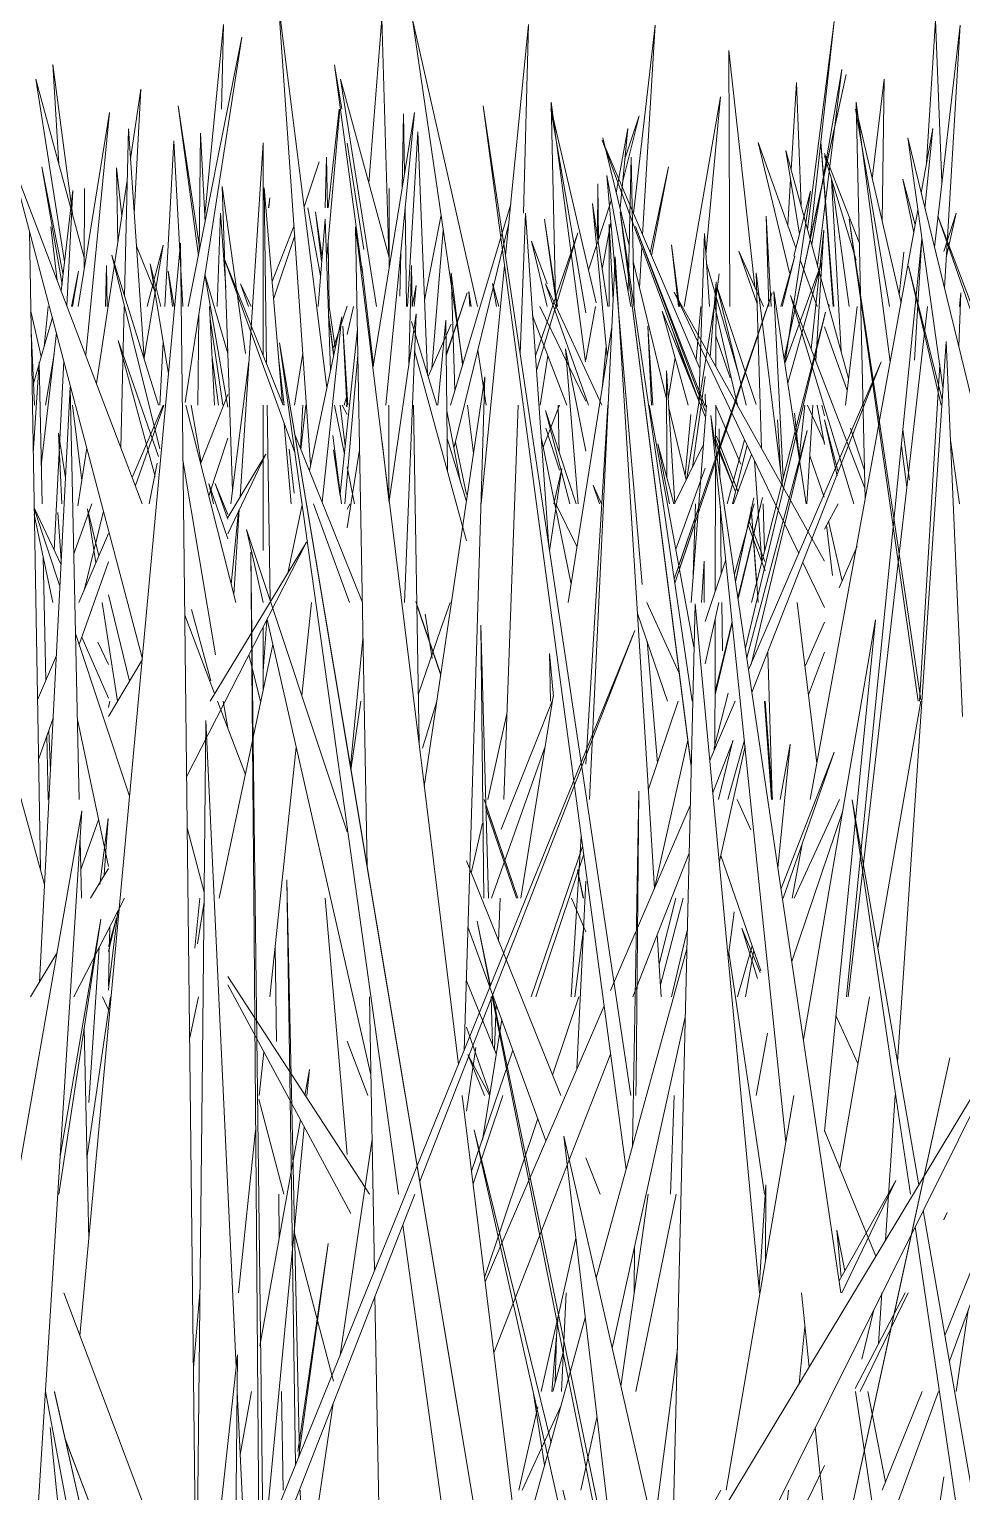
# Model space of a CAD drawing. Header units: millimetres. Extents: x -9575 to 27274, y -4387 to 11354.
# Drawn here: x -5267.75 to -5241.66, y 3074.78 to 3115.69 of the extents above; entities that cross this region are included whole.
import ezdxf

# ---------------------------------------------------------------- set-up
doc = ezdxf.new("R2010")
doc.units = ezdxf.units.MM
doc.layers.add('G-IMPT', color=8, linetype='Continuous', lineweight=9)

# ---------------------------------------------------------------- blocks, each defined once
blk = doc.blocks.new('Grass Array - 25_dwg-V16-North')
at = {"layer": 'G-IMPT'}
for p, q in [((-5246.632, 3106.473), (-5244.894, 3114.423)), ((-5246.63, 3106.46), (-5244.894, 3114.423)), ((-5264.623, 3114.01), (-5264.918, 3112.061)), ((-5264.813, 3110.525), (-5264.623, 3114.01)), ((-5243.834, 3114.294), (-5244.164, 3111.506)), ((-5244.164, 3111.506), (-5243.834, 3114.294)), ((-5243.834, 3114.294), (-5243.891, 3110.327)), ((-5259.432, 3109.23), (-5259.061, 3113.449)), ((-5259.389, 3110.69), (-5259.077, 3113.449)), ((-5257.321, 3111.225), (-5257.277, 3113.324)), ((-5257.25, 3111.659), (-5257.277, 3113.324)), ((-5262.959, 3112.781), (-5262.992, 3109.476)), ((-5262.959, 3112.781), (-5262.83, 3110.286)), ((-5248.985, 3106.192), (-5251.723, 3112.581)), ((-5249.014, 3105.29), (-5251.723, 3112.581)), ((-5246.299, 3109.569), (-5247.359, 3112.52)), ((-5246.476, 3108.876), (-5247.359, 3112.52)), ((-5266.802, 3108.818), (-5267.397, 3111.84)), ((-5266.833, 3108.548), (-5267.397, 3111.84)), ((-5266.854, 3108.367), (-5266.533, 3111.176)), ((-5266.699, 3107.959), (-5266.533, 3111.176)), ((-5265.009, 3111.457), (-5265.869, 3105.78)), ((-5246.597, 3106.38), (-5245.895, 3111.155)), ((-5246.357, 3109.342), (-5245.895, 3111.155)), ((-5255.965, 3105.172), (-5254.28, 3110.795)), ((-5251.991, 3110.812), (-5251.578, 3106.536)), ((-5251.991, 3110.812), (-5251.56, 3107.931)), ((-5257.192, 3107.931), (-5257.235, 3110.698)), ((-5247.133, 3110.455), (-5247.059, 3107.931)), ((-5247.133, 3110.455), (-5246.99, 3107.931)), ((-5255.868, 3103.965), (-5254.333, 3110.254)), ((-5251.412, 3108.111), (-5251.528, 3110.234)), ((-5251.528, 3107.931), (-5251.528, 3110.234)), ((-5248.843, 3105.005), (-5250.792, 3110.168)), ((-5248.843, 3105.132), (-5250.792, 3110.168)), ((-5249.015, 3105.274), (-5248.862, 3109.972)), ((-5248.723, 3107.931), (-5248.862, 3109.972)), ((-5245.877, 3106.751), (-5245.519, 3110.066)), ((-5245.746, 3106.413), (-5245.519, 3110.066)), ((-5264.538, 3106.506), (-5264.002, 3109.644)), ((-5264.455, 3107.931), (-5264.002, 3109.644)), ((-5253.256, 3107.931), (-5253.696, 3109.756)), ((-5253.26, 3108.563), (-5253.696, 3109.756)), ((-5257.384, 3108.216), (-5257.358, 3109.441)), ((-5247.898, 3106.009), (-5248.805, 3109.131)), ((-5247.387, 3108.003), (-5247.897, 3109.475)), ((-5247.207, 3107.931), (-5247.897, 3109.475)), ((-5246.719, 3107.931), (-5246.333, 3109.342)), ((-5246.687, 3107.931), (-5246.333, 3109.342)), ((-5246.612, 3106.341), (-5245.586, 3109.15)), ((-5246.527, 3105.786), (-5245.586, 3109.15)), ((-5245.71, 3107.931), (-5246.178, 3109.232)), ((-5266.564, 3107.931), (-5266.373, 3108.923)), ((-5266.54, 3107.931), (-5266.373, 3108.923)), ((-5263.864, 3108.916), (-5263.744, 3107.931)), ((-5263.864, 3108.916), (-5263.695, 3107.931)), ((-5263.695, 3107.931), (-5263.864, 3108.916)), ((-5256.927, 3108.514), (-5257.041, 3107.931)), ((-5256.927, 3108.514), (-5256.981, 3107.931)), ((-5247.692, 3105.172), (-5248.5, 3108.462)), ((-5247.415, 3105.192), (-5248.5, 3108.462)), ((-5262.708, 3107.931), (-5262.566, 3105.172)), ((-5252.181, 3105.287), (-5253.465, 3107.931)), ((-5247.935, 3105.172), (-5248.568, 3107.931)), ((-5244.587, 3107.931), (-5244.913, 3105.172)), ((-5244.913, 3105.172), (-5244.587, 3107.931)), ((-5267.631, 3105.78), (-5267.103, 3107.624)), ((-5263.009, 3107.691), (-5263.034, 3105.172)), ((-5257.056, 3107.513), (-5256.343, 3105.172)), ((-5256.343, 3105.172), (-5257.056, 3107.513)), ((-5256.586, 3105.97), (-5255.946, 3107.436)), ((-5256.319, 3105.172), (-5256.099, 3107.545)), ((-5256.047, 3103.307), (-5256.099, 3107.545)), ((-5252.714, 3105.172), (-5253.667, 3107.672)), ((-5249.312, 3105.172), (-5250.04, 3107.802)), ((-5248.843, 3104.85), (-5250.04, 3107.802)), ((-5267.412, 3103.483), (-5266.988, 3107.19)), ((-5259.049, 3102.687), (-5258.567, 3107.296)), ((-5244.865, 3105.578), (-5245.505, 3107.36)), ((-5267.299, 3105.172), (-5267.056, 3106.598)), ((-5267.051, 3101.113), (-5266.779, 3106.397)), ((-5260.619, 3105.172), (-5260.773, 3106.499)), ((-5258.919, 3102.413), (-5258.554, 3106.569)), ((-5249.692, 3102.419), (-5249.923, 3106.132)), ((-5249.911, 3103.144), (-5249.923, 3106.132)), ((-5248.833, 3105.172), (-5248.843, 3105.48)), ((-5263.22, 3105.172), (-5262.944, 3103.564)), ((-5262.944, 3103.564), (-5263.22, 3105.172)), ((-5260.151, 3103.934), (-5260.011, 3105.172)), ((-5258.932, 3103.804), (-5259.205, 3105.172)), ((-5258.859, 3104.906), (-5258.995, 3105.172)), ((-5258.859, 3105.127), (-5258.885, 3105.172)), ((-5256.068, 3105.014), (-5255.685, 3103.012)), ((-5247.841, 3103.521), (-5248.532, 3105.134)), ((-5246.206, 3103.694), (-5246.047, 3105.172)), ((-5245.995, 3102.413), (-5245.823, 3105.172)), ((-5245.505, 3104.125), (-5245.973, 3105.172)), ((-5245.505, 3104.875), (-5245.577, 3105.172)), ((-5246.812, 3104.765), (-5246.735, 3103.401)), ((-5245.147, 3103.197), (-5245.497, 3104.757)), ((-5245.13, 3103.335), (-5245.497, 3104.757)), ((-5266.836, 3102.413), (-5266.931, 3104.387)), ((-5266.734, 3103.135), (-5266.931, 3104.387)), ((-5256.059, 3104.237), (-5255.521, 3102.473)), ((-5255.521, 3102.473), (-5256.059, 3104.237)), ((-5248.074, 3102.968), (-5248.546, 3104.218)), ((-5247.921, 3102.751), (-5248.521, 3104.301)), ((-5248.226, 3102.413), (-5247.738, 3104.2)), ((-5266.141, 3103.982), (-5266.387, 3102.357)), ((-5260.334, 3102.712), (-5260.476, 3103.94)), ((-5259.054, 3102.635), (-5259.24, 3103.925)), ((-5255.521, 3102.671), (-5255.826, 3104.135)), ((-5249.713, 3102.413), (-5250.168, 3104.093)), ((-5249.84, 3102.413), (-5250.168, 3104.093)), ((-5248, 3102.77), (-5248.546, 3104.118)), ((-5248.072, 3102.413), (-5247.663, 3104.043)), ((-5248.045, 3102.413), (-5247.542, 3103.79)), ((-5258.654, 3102.413), (-5258.859, 3103.442)), ((-5245.51, 3102.595), (-5245.911, 3103.753)), ((-5247.475, 3102.583), (-5247.988, 3100.228)), ((-5266.853, 3100.839), (-5266.951, 3102.168)), ((-5258.859, 3102.26), (-5258.769, 3102.413)), ((-5249.173, 3100.42), (-5249.108, 3102.413)), ((-5248.02, 3100.44), (-5247.469, 3102.413)), ((-5247.992, 3100.251), (-5247.519, 3102.413)), ((-5247.158, 3100.54), (-5247.637, 3101.81)), ((-5247.166, 3100.797), (-5247.604, 3101.93))]:
    blk.add_line(p, q, dxfattribs=at)
blk = doc.blocks.new('Grass Array - 25_dwg-V19-North')
at = {"layer": 'G-IMPT'}
for p in [(-5245.899, 3109.825), (-5245.898, 3109.819)]:
    blk.add_line(p, (-5244.894, 3114.423), dxfattribs=at)
blk = doc.blocks.new('Grass Array - Grass Array-440235-North')
for name in ['Grass Array - 25_dwg-V16-North', 'Grass Array - 25_dwg-V19-North']:
    blk.add_blockref(name, (0, 0))
blk = doc.blocks.new('Grass Array - 25_dwg-V21-North')
at = {"layer": 'G-IMPT'}
for p, q in [((-5258.246, 3111.378), (-5257.886, 3115.987)), ((-5257.688, 3109.33), (-5257.886, 3115.987)), ((-5255.618, 3106.331), (-5257.032, 3115.957)), ((-5255.208, 3107.931), (-5257.032, 3115.957)), ((-5267.092, 3114.697), (-5266.922, 3111.915)), ((-5267.092, 3114.697), (-5266.526, 3110.46)), ((-5259.009, 3113.449), (-5259.205, 3114.689)), ((-5258.438, 3108.906), (-5259.205, 3114.689)), ((-5245.858, 3109.675), (-5245.018, 3114.557)), ((-5245.693, 3109.075), (-5245.018, 3114.557)), ((-5246.431, 3111.758), (-5246.282, 3114.194)), ((-5246.282, 3114.194), (-5246.157, 3110.762)), ((-5251.148, 3111.403), (-5250.687, 3113.261)), ((-5251.083, 3112.057), (-5250.687, 3113.261)), ((-5256.878, 3112.821), (-5257.163, 3107.931)), ((-5256.878, 3112.821), (-5256.606, 3106.036)), ((-5263.952, 3107.931), (-5263.706, 3112.564)), ((-5263.455, 3107.931), (-5263.706, 3112.564)), ((-5258.39, 3109.529), (-5258.859, 3112.5)), ((-5244.528, 3109.722), (-5245.505, 3112.214)), ((-5244.617, 3109.231), (-5245.505, 3112.141)), ((-5265.271, 3109.724), (-5265.307, 3111.81)), ((-5265.158, 3110.469), (-5265.307, 3111.81)), ((-5250.375, 3109.435), (-5249.867, 3111.834)), ((-5250.339, 3109.352), (-5249.867, 3111.834)), ((-5251.856, 3109.913), (-5251.841, 3111.362)), ((-5251.823, 3109.809), (-5251.841, 3111.362)), ((-5246.526, 3110.202), (-5246.448, 3111.485)), ((-5245.033, 3106.678), (-5245.302, 3111.476)), ((-5244.813, 3107.931), (-5245.296, 3111.454)), ((-5243.308, 3111.493), (-5243.002, 3109.992)), ((-5243.308, 3111.493), (-5242.96, 3110.218)), ((-5252.103, 3108.956), (-5251.458, 3110.919)), ((-5256.689, 3108.112), (-5256.23, 3110.499)), ((-5242.165, 3109.47), (-5241.815, 3110.537)), ((-5242.098, 3109.297), (-5241.815, 3110.537)), ((-5256.489, 3106.193), (-5256.166, 3110.062)), ((-5264.24, 3108.353), (-5264.751, 3109.616)), ((-5254.682, 3107.931), (-5254.789, 3108.574)), ((-5254.613, 3107.931), (-5254.789, 3108.574)), ((-5241.747, 3106.812), (-5241.684, 3108.316)), ((-5241.726, 3107.931), (-5241.684, 3108.316)), ((-5267.336, 3106.81), (-5267.218, 3107.931)), ((-5259.234, 3106.785), (-5258.859, 3107.942)), ((-5258.859, 3107.149), (-5258.681, 3107.931)), ((-5267.415, 3106.534), (-5267.705, 3107.803)), ((-5248.144, 3105.94), (-5248.539, 3107.113)), ((-5264.098, 3105.172), (-5264.004, 3106.941)), ((-5253.452, 3105.172), (-5253.239, 3106.547)), ((-5258.942, 3105.172), (-5258.859, 3105.46))]:
    blk.add_line(p, q, dxfattribs=at)
blk = doc.blocks.new('Grass Array - Grass Array-V24-North')
blk.add_blockref('Grass Array - 25_dwg-V21-North', (0, 0))
blk = doc.blocks.new('Grass Array - 25_dwg-V30-North')
at = {"layer": 'G-IMPT'}
for p in [(-5244.529, 3108.424), (-5244.524, 3108.466)]:
    blk.add_line(p, (-5244.808, 3110.378), dxfattribs=at)
blk = doc.blocks.new('Grass Array - 25_dwg-V34-North')
at = {"layer": 'G-IMPT'}
for p, q in [((-5244.493, 3108.175), (-5244.808, 3110.378)), ((-5244.495, 3108.275), (-5244.808, 3110.378)), ((-5247.098, 3107.931), (-5246.966, 3108.314)), ((-5247.095, 3107.931), (-5246.966, 3108.314)), ((-5248.004, 3105.284), (-5247.361, 3107.162)), ((-5247.991, 3105.261), (-5247.36, 3107.141)), ((-5247.923, 3099.784), (-5247.238, 3102.586)), ((-5247.918, 3099.756), (-5247.238, 3102.586)), ((-5249.576, 3100.692), (-5249.027, 3102.295)), ((-5249.558, 3100.594), (-5249.039, 3102.139))]:
    blk.add_line(p, q, dxfattribs=at)
blk = doc.blocks.new('Grass Array - 25_dwg-V37-North')
at = {"layer": 'G-IMPT'}
for p, q in [((-5244.493, 3108.175), (-5244.808, 3110.378)), ((-5244.495, 3108.275), (-5244.808, 3110.378)), ((-5247.098, 3107.931), (-5246.966, 3108.314)), ((-5247.095, 3107.931), (-5246.966, 3108.314)), ((-5248.004, 3105.284), (-5247.361, 3107.162)), ((-5247.991, 3105.261), (-5247.36, 3107.141)), ((-5247.257, 3100.789), (-5247.458, 3103.613)), ((-5247.256, 3100.793), (-5247.458, 3103.612)), ((-5247.923, 3099.784), (-5247.238, 3102.586)), ((-5247.918, 3099.756), (-5247.238, 3102.586)), ((-5249.576, 3100.692), (-5249.027, 3102.295)), ((-5249.558, 3100.594), (-5249.039, 3102.139))]:
    blk.add_line(p, q, dxfattribs=at)
blk = doc.blocks.new('Grass Array - Grass Array-440908-North')
for name in ['Grass Array - 25_dwg-V34-North', 'Grass Array - 25_dwg-V37-North', 'Grass Array - 25_dwg-V37-North', 'Grass Array - 25_dwg-V30-North']:
    blk.add_blockref(name, (0, 0))
blk = doc.blocks.new('Grass Array - 25_dwg-V40-North')
at = {"layer": 'G-IMPT'}
for p, q in [((-5245.257, 3107.931), (-5245.477, 3110.827)), ((-5245.241, 3107.931), (-5245.473, 3110.863)), ((-5253.074, 3108.531), (-5253.338, 3110.378)), ((-5253.067, 3108.557), (-5253.338, 3110.378))]:
    blk.add_line(p, q, dxfattribs=at)
blk = doc.blocks.new('Grass Array - 25_dwg-V44-North')
at = {"layer": 'G-IMPT'}
for p, q in [((-5245.257, 3107.931), (-5245.606, 3112.518)), ((-5245.241, 3107.931), (-5245.604, 3112.531)), ((-5253.023, 3108.175), (-5253.338, 3110.378)), ((-5253.025, 3108.275), (-5253.338, 3110.378))]:
    blk.add_line(p, q, dxfattribs=at)
blk = doc.blocks.new('Grass Array - 25_dwg-V46-North')
at = {"layer": 'G-IMPT'}
for p, q in [((-5262.841, 3110.485), (-5262.314, 3115.818)), ((-5262.375, 3113.449), (-5262.314, 3115.818)), ((-5250.847, 3110.536), (-5250.24, 3115.8)), ((-5250.59, 3109.937), (-5250.24, 3115.8)), ((-5245.974, 3110.098), (-5245.233, 3115.907)), ((-5245.901, 3109.832), (-5245.233, 3115.907)), ((-5242.643, 3111.956), (-5242.396, 3115.928)), ((-5242.216, 3111.41), (-5242.396, 3115.928)), ((-5248.152, 3107.931), (-5248.18, 3115.093)), ((-5247.454, 3108.484), (-5248.18, 3115.093)), ((-5266.761, 3109.18), (-5267.569, 3114.291)), ((-5266.209, 3109.299), (-5267.569, 3114.291)), ((-5253.023, 3108.188), (-5253.147, 3113.642)), ((-5252.191, 3106.385), (-5253.147, 3113.642)), ((-5249.428, 3107.931), (-5248.412, 3113.798)), ((-5248.822, 3109.387), (-5248.412, 3113.798)), ((-5266.385, 3107.931), (-5265.505, 3113.359)), ((-5266.17, 3106.571), (-5265.505, 3113.359)), ((-5262.991, 3109.595), (-5263.58, 3113.544)), ((-5263.017, 3109.35), (-5263.58, 3113.544)), ((-5252.181, 3107.749), (-5253.16, 3113.449)), ((-5251.889, 3108.035), (-5253.145, 3113.449)), ((-5251.327, 3111.113), (-5250.999, 3112.908)), ((-5251.221, 3110.677), (-5250.999, 3112.908)), ((-5250.967, 3109.638), (-5251.701, 3112.648)), ((-5245.257, 3107.931), (-5245.606, 3112.518)), ((-5245.241, 3107.931), (-5245.604, 3112.531)), ((-5259.472, 3110.69), (-5259.437, 3112.109)), ((-5259.409, 3110.69), (-5259.437, 3112.109)), ((-5244.825, 3105.92), (-5246.579, 3112.297)), ((-5246.2, 3109.958), (-5246.579, 3112.297)), ((-5266.206, 3111.234), (-5266.21, 3109.013)), ((-5262.496, 3107.931), (-5262.4, 3110.54)), ((-5262.253, 3108.46), (-5262.4, 3110.54)), ((-5259.604, 3108.785), (-5259.956, 3110.69)), ((-5259.559, 3109.313), (-5259.745, 3110.579)), ((-5259.745, 3110.579), (-5259.569, 3109.199)), ((-5259.569, 3109.198), (-5259.745, 3110.579)), ((-5252.988, 3107.931), (-5253.338, 3110.378)), ((-5252.974, 3107.931), (-5253.338, 3110.378)), ((-5266.965, 3108.659), (-5267.149, 3110.155)), ((-5251.717, 3108.979), (-5251.48, 3110.276)), ((-5259.355, 3107.931), (-5259.39, 3109.714)), ((-5250.679, 3108.455), (-5250.611, 3109.588)), ((-5249.589, 3107.931), (-5249.784, 3109.653)), ((-5249.558, 3107.931), (-5249.784, 3109.653)), ((-5242.986, 3106.427), (-5242.775, 3109.83)), ((-5265.617, 3107.931), (-5265.59, 3109.073)), ((-5265.571, 3107.931), (-5265.59, 3109.073)), ((-5249.92, 3105.345), (-5250.849, 3109.153)), ((-5243.411, 3108.257), (-5243.279, 3109.45)), ((-5255.625, 3106.306), (-5255.943, 3108.872)), ((-5255.842, 3105.581), (-5255.943, 3108.872)), ((-5261.611, 3107.931), (-5261.835, 3108.563)), ((-5261.542, 3107.931), (-5261.835, 3108.563)), ((-5256.087, 3106.588), (-5255.496, 3108.314)), ((-5256.087, 3106.555), (-5255.496, 3108.314)), ((-5255.449, 3108.35), (-5255.428, 3107.931)), ((-5255.449, 3108.35), (-5255.385, 3107.931)), ((-5259.188, 3106.782), (-5259.357, 3107.931)), ((-5252.181, 3106.437), (-5251.908, 3107.931)), ((-5249.096, 3106.45), (-5248.958, 3107.931)), ((-5245.372, 3107.931), (-5245.376, 3107.999)), ((-5245.376, 3107.931), (-5245.376, 3107.999)), ((-5262.33, 3105.172), (-5262.691, 3107.587)), ((-5259.377, 3107.705), (-5259.232, 3106.572)), ((-5259.233, 3106.57), (-5259.377, 3107.7)), ((-5258.869, 3105.172), (-5258.973, 3107.377)), ((-5258.838, 3105.172), (-5258.973, 3107.377)), ((-5249.322, 3106.03), (-5249.792, 3107.383)), ((-5260.326, 3105.172), (-5260.094, 3106.626)), ((-5255.198, 3106.71), (-5254.963, 3105.172)), ((-5251.722, 3105.633), (-5251.605, 3106.812)), ((-5262.456, 3105.172), (-5262.635, 3106.506)), ((-5249.874, 3105.355), (-5249.677, 3106.491)), ((-5266.278, 3103.064), (-5266.537, 3105.172)), ((-5260.165, 3103.968), (-5260.091, 3105.17)), ((-5258.908, 3104.032), (-5259.054, 3105.172)), ((-5259.053, 3105.172), (-5258.907, 3104.037)), ((-5255.318, 3103.831), (-5255.484, 3105.172)), ((-5253.376, 3103.995), (-5252.915, 3105.172)), ((-5252.925, 3103.851), (-5252.955, 3105.172)), ((-5249.368, 3103.085), (-5249.858, 3105.092)), ((-5245.702, 3105.172), (-5245.505, 3104.069)), ((-5245.505, 3104.069), (-5245.702, 3105.172)), ((-5249.398, 3103.205), (-5249.239, 3104.908)), ((-5246.345, 3104.944), (-5246.223, 3103.804)), ((-5253.3, 3104.524), (-5252.914, 3103.357))]:
    blk.add_line(p, q, dxfattribs=at)
blk = doc.blocks.new('Grass Array - Grass Array-V47-North')
for name in ['Grass Array - 25_dwg-V46-North', 'Grass Array - 25_dwg-V40-North', 'Grass Array - 25_dwg-V40-North', 'Grass Array - 25_dwg-V44-North']:
    blk.add_blockref(name, (0, 0))
blk = doc.blocks.new('Grass Array - 25_dwg-V51-North')
at = {"layer": 'G-IMPT'}
for p, q in [((-5259.878, 3103.508), (-5260.772, 3116.393)), ((-5259.423, 3105.665), (-5260.772, 3116.393)), ((-5254.423, 3109.345), (-5253.784, 3115.818)), ((-5253.92, 3110.54), (-5253.784, 3115.818)), ((-5242.425, 3109.591), (-5241.71, 3115.8)), ((-5242.148, 3108.455), (-5241.71, 3115.8)), ((-5263.389, 3105.249), (-5261.799, 3115.463)), ((-5263.3, 3107.931), (-5261.799, 3115.463)), ((-5258.033, 3107.931), (-5259.039, 3114.291)), ((-5257.679, 3109.299), (-5259.039, 3114.291)), ((-5244.365, 3102.532), (-5244.617, 3113.642)), ((-5243.661, 3106.385), (-5244.617, 3113.642)), ((-5258.134, 3106.21), (-5256.975, 3113.359)), ((-5257.777, 3105.172), (-5256.975, 3113.359)), ((-5250.916, 3085.859), (-5255.05, 3113.544)), ((-5253.498, 3101.988), (-5255.05, 3113.544)), ((-5243.682, 3107.931), (-5244.63, 3113.449)), ((-5243.359, 3108.035), (-5244.615, 3113.449)), ((-5264.976, 3112.905), (-5265.084, 3108.226)), ((-5264.976, 3112.905), (-5264.536, 3106.472)), ((-5264.536, 3106.472), (-5264.976, 3112.905)), ((-5242.797, 3111.113), (-5242.469, 3112.908)), ((-5242.691, 3110.677), (-5242.469, 3112.908)), ((-5261.849, 3102.611), (-5261.203, 3112.505)), ((-5261.205, 3106.554), (-5261.203, 3112.505)), ((-5242.187, 3105.667), (-5243.171, 3112.648)), ((-5240.384, 3101.223), (-5243.171, 3112.648)), ((-5265.251, 3100.615), (-5268.309, 3112.187)), ((-5264.586, 3102.413), (-5268.309, 3112.187)), ((-5260.058, 3110.717), (-5259.643, 3111.974)), ((-5250.998, 3108.376), (-5250.907, 3112.109)), ((-5250.825, 3107.931), (-5250.907, 3112.109)), ((-5250.604, 3100.158), (-5251.594, 3111.598)), ((-5250.916, 3107.931), (-5251.594, 3111.598)), ((-5262.349, 3111.29), (-5262.062, 3102.783)), ((-5262.349, 3111.29), (-5261.696, 3106.612)), ((-5261.696, 3106.612), (-5262.349, 3111.29)), ((-5261.18, 3111.246), (-5261.108, 3106.314)), ((-5261.18, 3111.246), (-5260.661, 3105.203)), ((-5257.676, 3111.234), (-5257.68, 3109.013)), ((-5261.055, 3110.69), (-5261.019, 3110.973)), ((-5261.047, 3110.69), (-5261.019, 3110.973)), ((-5259.67, 3107.931), (-5259.474, 3110.378)), ((-5259.321, 3106.15), (-5259.474, 3110.378)), ((-5254.015, 3106.61), (-5253.87, 3110.54)), ((-5253.211, 3101.229), (-5253.87, 3110.54)), ((-5249.207, 3096.895), (-5251.215, 3110.579)), ((-5251.215, 3110.579), (-5249.765, 3099.253)), ((-5249.231, 3095.064), (-5251.215, 3110.579)), ((-5242.877, 3096.895), (-5244.808, 3110.378)), ((-5243.181, 3099.455), (-5244.808, 3110.378)), ((-5244.568, 3101.419), (-5242.886, 3110.624)), ((-5239.901, 3104.039), (-5242.328, 3110.453)), ((-5239.589, 3102.567), (-5242.328, 3110.453)), ((-5267.438, 3092.185), (-5267.744, 3110.048)), ((-5260.956, 3108.63), (-5260.342, 3110.194)), ((-5260.913, 3108.132), (-5260.323, 3109.918)), ((-5258.295, 3092.255), (-5258.618, 3110.155)), ((-5257.263, 3099.11), (-5258.618, 3110.155)), ((-5253.588, 3106.555), (-5252.399, 3109.991)), ((-5253.559, 3106.144), (-5252.399, 3109.991)), ((-5263.522, 3109.702), (-5264.527, 3098.771)), ((-5263.522, 3109.702), (-5263.066, 3070.469)), ((-5244.884, 3088.618), (-5242.774, 3109.834)), ((-5264.129, 3105.172), (-5265.442, 3109.368)), ((-5265.442, 3109.368), (-5264.092, 3103.951)), ((-5263.857, 3106.059), (-5264.37, 3109.125)), ((-5264.068, 3107.931), (-5264.37, 3109.125)), ((-5260.649, 3105.172), (-5262.298, 3109.273)), ((-5260.32, 3103.85), (-5262.298, 3109.273)), ((-5257.126, 3106.346), (-5257.059, 3109.073)), ((-5257.041, 3107.931), (-5257.059, 3109.073)), ((-5254.976, 3103.742), (-5254.45, 3109.075)), ((-5252.073, 3094.136), (-5251.355, 3109.323)), ((-5250.68, 3098.437), (-5251.355, 3109.323)), ((-5262.197, 3105.116), (-5262.841, 3108.824)), ((-5262.197, 3106.616), (-5262.841, 3108.824)), ((-5258.122, 3106.284), (-5258.441, 3109.058)), ((-5248.571, 3107.931), (-5248.444, 3108.846)), ((-5246.673, 3102.902), (-5247.413, 3108.872)), ((-5247.262, 3103.957), (-5247.413, 3108.872)), ((-5242.209, 3105.332), (-5243.153, 3109.063)), ((-5242.238, 3105.172), (-5243.153, 3109.063)), ((-5252.104, 3105.172), (-5253.305, 3108.563)), ((-5251.732, 3105.172), (-5253.305, 3108.563)), ((-5249.708, 3100.307), (-5246.966, 3108.314)), ((-5245.505, 3100.811), (-5249.705, 3108.328)), ((-5246.222, 3101.018), (-5249.705, 3108.328)), ((-5249.691, 3100.196), (-5246.966, 3108.314)), ((-5248.535, 3108.618), (-5248.698, 3106.526)), ((-5248.535, 3108.618), (-5248.541, 3106.245)), ((-5246.919, 3108.35), (-5246.655, 3103.149)), ((-5246.919, 3108.35), (-5246.01, 3102.413)), ((-5265.091, 3107.931), (-5265.183, 3103.98)), ((-5249.348, 3103.127), (-5248.589, 3107.928)), ((-5246.453, 3108.243), (-5244.683, 3102.413)), ((-5246.453, 3108.243), (-5244.372, 3102.853)), ((-5244.372, 3102.853), (-5246.453, 3108.243)), ((-5243.089, 3103.836), (-5242.617, 3107.931)), ((-5259.913, 3103.341), (-5259.007, 3107.642)), ((-5259.556, 3102.454), (-5259.007, 3107.642)), ((-5257.677, 3102.484), (-5256.928, 3107.73)), ((-5257.254, 3099.654), (-5256.928, 3107.73)), ((-5247.715, 3098.383), (-5245.477, 3107.769)), ((-5247.547, 3099.654), (-5245.477, 3107.769)), ((-5267.696, 3107.262), (-5267.605, 3105.172)), ((-5252.674, 3099.654), (-5251.448, 3107.354)), ((-5250.339, 3105.172), (-5250.443, 3107.377)), ((-5250.308, 3105.172), (-5250.443, 3107.377)), ((-5264.135, 3103.738), (-5265.262, 3106.982)), ((-5264.224, 3103.172), (-5265.262, 3106.982)), ((-5260.747, 3106.913), (-5257.423, 3083.1)), ((-5260.747, 3106.913), (-5258.971, 3096.298)), ((-5253.783, 3065.282), (-5260.747, 3106.913)), ((-5255.521, 3101.378), (-5256.97, 3106.694)), ((-5252.396, 3102.413), (-5252.744, 3106.751)), ((-5252.181, 3103.887), (-5252.744, 3106.751)), ((-5243.458, 3086.806), (-5242.1, 3106.95)), ((-5241.638, 3096.465), (-5242.1, 3106.95)), ((-5267.637, 3103.827), (-5267.473, 3106.372)), ((-5267.39, 3102.413), (-5267.473, 3106.372)), ((-5262.109, 3102.413), (-5261.603, 3106.382)), ((-5247.623, 3097.764), (-5243.913, 3106.38)), ((-5247.53, 3097.133), (-5243.913, 3106.38)), ((-5242.839, 3096.895), (-5242.277, 3106.306)), ((-5256.698, 3094.505), (-5255.003, 3105.962)), ((-5255.325, 3095.545), (-5255.003, 3105.962)), ((-5249.195, 3103.441), (-5248.843, 3105.972)), ((-5267.462, 3089.034), (-5266.603, 3105.674)), ((-5266.379, 3095.356), (-5266.603, 3105.674)), ((-5262.956, 3103.534), (-5262.197, 3105.466)), ((-5264.868, 3103.152), (-5264.007, 3105.172)), ((-5264.78, 3102.923), (-5263.985, 3105.172)), ((-5261.974, 3099.654), (-5263.37, 3105.172)), ((-5261.206, 3101.107), (-5261.205, 3105.172)), ((-5261.092, 3105.172), (-5261.012, 3099.712)), ((-5257.686, 3105.172), (-5257.69, 3102.588)), ((-5256.838, 3095.695), (-5256.995, 3105.172)), ((-5254.474, 3094.136), (-5254.068, 3105.172)), ((-5252.452, 3102.413), (-5253.308, 3105.017)), ((-5252.629, 3102.413), (-5253.308, 3105.017)), ((-5252.181, 3095.132), (-5251.56, 3105.172)), ((-5249.152, 3098.401), (-5250.405, 3105.172)), ((-5248.803, 3105.172), (-5249.232, 3099.654)), ((-5248.544, 3105.172), (-5248.547, 3103.996)), ((-5260.615, 3104.659), (-5260.422, 3102.413)), ((-5247.632, 3094.729), (-5248.678, 3104.885)), ((-5245.042, 3080.341), (-5248.678, 3104.885)), ((-5262.729, 3102.637), (-5262.197, 3104.244)), ((-5258.43, 3099.654), (-5260.318, 3104.35)), ((-5259.254, 3104.323), (-5259.014, 3102.413)), ((-5253.423, 3104.227), (-5252.593, 3100.166)), ((-5252.593, 3100.166), (-5253.423, 3104.227)), ((-5248.427, 3103.19), (-5248.446, 3104.509)), ((-5247.673, 3098.1), (-5245.99, 3104.46)), ((-5247.557, 3097.917), (-5245.99, 3104.46)), ((-5244.77, 3104.524), (-5244.383, 3103.357)), ((-5243.306, 3104.493), (-5243.126, 3103.07)), ((-5241.728, 3102.413), (-5241.979, 3104.193)), ((-5262.197, 3101.575), (-5261.135, 3103.803)), ((-5262.197, 3102.03), (-5261.135, 3103.803)), ((-5258.859, 3101.738), (-5258.506, 3103.919)), ((-5257.682, 3102.449), (-5257.877, 3104.147)), ((-5249.695, 3102.413), (-5248.889, 3104.071)), ((-5243.089, 3103.836), (-5244.843, 3088.618)), ((-5243.199, 3102.881), (-5243.351, 3104.036)), ((-5264.399, 3102.413), (-5264.172, 3103.55)), ((-5262.54, 3098.19), (-5263.451, 3103.636)), ((-5254.976, 3103.742), (-5255.107, 3102.413)), ((-5253.192, 3101.097), (-5252.85, 3103.395)), ((-5253.07, 3102.413), (-5252.85, 3103.395)), ((-5249.659, 3101.14), (-5248.843, 3103.407)), ((-5248.548, 3103.616), (-5248.557, 3099.973)), ((-5247.257, 3100.789), (-5247.458, 3103.613)), ((-5247.256, 3100.793), (-5247.458, 3103.612)), ((-5262.594, 3102.413), (-5262.722, 3102.977)), ((-5262.197, 3101.431), (-5262.722, 3102.977)), ((-5262.197, 3102.111), (-5262.545, 3102.978)), ((-5262.197, 3101.981), (-5262.545, 3102.978)), ((-5251.795, 3102.413), (-5251.976, 3102.937)), ((-5251.736, 3102.413), (-5251.976, 3102.937)), ((-5247.923, 3099.784), (-5247.238, 3102.586)), ((-5247.918, 3099.756), (-5247.238, 3102.586)), ((-5266.86, 3100.709), (-5267.611, 3102.295)), ((-5266.891, 3100.108), (-5267.611, 3102.281)), ((-5266.502, 3101.01), (-5265.998, 3102.413)), ((-5266.216, 3099.987), (-5265.671, 3102.206)), ((-5265.887, 3100.758), (-5266.124, 3102.273)), ((-5265.802, 3100.957), (-5266.124, 3102.273)), ((-5262.1, 3100.152), (-5261.894, 3102.211)), ((-5262.029, 3099.869), (-5261.873, 3102.256)), ((-5260.517, 3100.472), (-5260.115, 3102.383)), ((-5258.789, 3099.654), (-5259.795, 3102.413)), ((-5252.426, 3101.214), (-5253.019, 3102.413)), ((-5248.388, 3100.475), (-5248.415, 3102.328)), ((-5247.552, 3102.307), (-5247.407, 3100.201)), ((-5247.552, 3102.307), (-5247.401, 3100.225)), ((-5247.359, 3099.654), (-5247.552, 3102.307)), ((-5247.175, 3101.11), (-5247.215, 3102.413)), ((-5245.505, 3101.702), (-5245.12, 3102.413)), ((-5267.09, 3099.654), (-5267.608, 3102.115)), ((-5253.498, 3101.988), (-5251.053, 3083.79)), ((-5245.276, 3100.402), (-5245.446, 3101.811)), ((-5245.008, 3100.25), (-5245.385, 3101.923)), ((-5266.358, 3099.654), (-5265.536, 3101.584)), ((-5263.348, 3094.777), (-5259.992, 3101.338)), ((-5262.689, 3096.895), (-5259.992, 3101.338)), ((-5261.205, 3099.654), (-5261.671, 3101.695)), ((-5258.859, 3093.234), (-5261.671, 3101.695)), ((-5244.568, 3101.419), (-5245.899, 3094.136)), ((-5267.286, 3097.475), (-5267.358, 3100.93)), ((-5261.112, 3065.281), (-5261.549, 3101.056)), ((-5261.47, 3091.468), (-5261.549, 3101.056)), ((-5245.088, 3100.065), (-5244.584, 3101.231)), ((-5266.351, 3098.48), (-5265.536, 3100.787)), ((-5265.251, 3100.615), (-5264.588, 3098.106)), ((-5248.941, 3099.654), (-5248.865, 3100.804)), ((-5248.869, 3099.654), (-5248.865, 3100.804)), ((-5248.262, 3100.848), (-5248.843, 3099.121)), ((-5245.505, 3099.513), (-5246.106, 3100.774)), ((-5264.944, 3097.446), (-5265.536, 3099.866)), ((-5256.234, 3097.639), (-5256.937, 3099.679)), ((-5265.283, 3096.895), (-5265.714, 3099.654)), ((-5262.563, 3097.102), (-5263.401, 3099.301)), ((-5262.669, 3097.464), (-5263.21, 3099.452)), ((-5260.128, 3097.052), (-5259.853, 3099.654)), ((-5256.902, 3099.579), (-5256.234, 3097.639)), ((-5256.902, 3099.577), (-5256.237, 3097.616)), ((-5256.672, 3099.325), (-5256.476, 3098.081)), ((-5256.233, 3098.911), (-5255.976, 3099.654)), ((-5249.89, 3096.895), (-5250.736, 3099.348)), ((-5249.564, 3097.671), (-5250.472, 3099.654)), ((-5249.768, 3072.396), (-5249.123, 3099.618)), ((-5248.261, 3090.409), (-5249.123, 3099.618)), ((-5248.456, 3099.654), (-5248.843, 3097.936)), ((-5248.357, 3098.295), (-5248.376, 3099.654)), ((-5246.052, 3097.891), (-5246.27, 3099.654)), ((-5243.181, 3099.455), (-5242.804, 3096.925)), ((-5261.207, 3097.731), (-5261.104, 3099.164)), ((-5261.207, 3098.963), (-5261.207, 3097.198)), ((-5261.169, 3073.389), (-5250.805, 3098.866)), ((-5258.19, 3086.438), (-5261.097, 3099.178)), ((-5257.263, 3099.11), (-5255.743, 3086.727)), ((-5256.233, 3098.911), (-5256.861, 3097.097)), ((-5255.033, 3091.377), (-5255.119, 3099.013)), ((-5254.902, 3091.377), (-5255.119, 3099.013)), ((-5254.351, 3089.788), (-5250.805, 3098.866)), ((-5249.231, 3095.079), (-5249.765, 3099.253)), ((-5248.564, 3097.159), (-5248.084, 3099.122)), ((-5248.564, 3097.07), (-5248.08, 3099.082)), ((-5248.559, 3099.2), (-5248.562, 3097.791)), ((-5246.091, 3087.424), (-5244.077, 3099.166)), ((-5246.028, 3097.891), (-5245.505, 3099.1)), ((-5244.989, 3090.023), (-5244.077, 3099.166)), ((-5264.944, 3094.234), (-5266.453, 3098.788)), ((-5266.333, 3079.14), (-5264.527, 3098.771)), ((-5265.536, 3096.973), (-5266.281, 3098.678)), ((-5265.835, 3098.546), (-5265.536, 3097.914)), ((-5262.434, 3091.377), (-5260.937, 3098.479)), ((-5258.417, 3098.635), (-5258.766, 3095.07)), ((-5250.68, 3098.437), (-5250.259, 3091.645)), ((-5250.466, 3098.565), (-5250.172, 3095.168)), ((-5267.519, 3096.927), (-5266.991, 3098.168)), ((-5265.536, 3096.459), (-5264.595, 3098.028)), ((-5261.276, 3096.895), (-5261.603, 3098.188)), ((-5253.191, 3098.226), (-5253.164, 3096.895)), ((-5253.191, 3098.226), (-5253.079, 3097.022)), ((-5253.079, 3097.022), (-5253.191, 3098.226)), ((-5246.964, 3094.213), (-5247.088, 3098.263)), ((-5245.95, 3097.07), (-5245.505, 3098.26)), ((-5248.568, 3095.572), (-5248.562, 3097.791)), ((-5246.052, 3097.891), (-5245.713, 3095.157)), ((-5267.322, 3091.763), (-5268.741, 3096.895)), ((-5265.536, 3096.71), (-5265.499, 3096.895)), ((-5261.703, 3094.844), (-5262.484, 3096.895)), ((-5262.323, 3096.895), (-5262.197, 3096.143)), ((-5258.749, 3094.971), (-5258.475, 3096.895)), ((-5256.747, 3095.573), (-5256.348, 3096.895)), ((-5254.545, 3093.309), (-5253.124, 3096.895)), ((-5253.093, 3097.022), (-5253.992, 3091.377)), ((-5249.592, 3096.895), (-5250.43, 3094.402)), ((-5248.713, 3095.234), (-5247.998, 3096.895)), ((-5248.195, 3097.113), (-5248.593, 3095.549)), ((-5247.178, 3096.895), (-5246.988, 3094.136)), ((-5247.159, 3096.895), (-5246.958, 3094.136)), ((-5246.958, 3094.136), (-5247.159, 3096.895)), ((-5242.81, 3096.895), (-5244.008, 3089.978)), ((-5267.491, 3095.258), (-5267.081, 3096.416)), ((-5254.922, 3094.136), (-5254.386, 3096.533)), ((-5267.206, 3096.062), (-5267.157, 3094.94)), ((-5265.536, 3092.266), (-5266.401, 3096.38)), ((-5262.894, 3087.841), (-5262.806, 3096.353)), ((-5261.962, 3078.266), (-5262.806, 3096.353)), ((-5253.783, 3065.282), (-5258.971, 3096.298)), ((-5267.253, 3095.929), (-5267.216, 3094.136)), ((-5260.281, 3095.604), (-5261.021, 3088.618)), ((-5254.816, 3091.377), (-5253.316, 3095.622)), ((-5249.325, 3095.797), (-5250.259, 3091.649)), ((-5248.056, 3095.789), (-5248.628, 3094.326)), ((-5248.463, 3094.136), (-5248.067, 3095.789)), ((-5248.445, 3092.372), (-5247.725, 3095.635)), ((-5248.202, 3094.136), (-5247.742, 3095.804)), ((-5246.802, 3092.222), (-5246.466, 3095.686)), ((-5246.738, 3094.136), (-5246.466, 3095.686)), ((-5266.379, 3095.356), (-5266.352, 3094.136)), ((-5255.325, 3095.545), (-5255.585, 3087.114)), ((-5246.718, 3091.652), (-5245.227, 3095.461)), ((-5246.66, 3091.377), (-5245.227, 3095.461)), ((-5250.871, 3084.45), (-5250.692, 3094.374)), ((-5250.771, 3086.323), (-5250.692, 3094.374)), ((-5247.632, 3094.729), (-5246.583, 3084.557)), ((-5254.077, 3091.377), (-5255.027, 3094.136)), ((-5254.976, 3093.988), (-5254.077, 3091.377)), ((-5251.486, 3088.795), (-5249.257, 3093.971)), ((-5247.559, 3093.29), (-5247.946, 3094.136)), ((-5246.35, 3091.377), (-5245.082, 3094.136)), ((-5242.862, 3083.366), (-5244.727, 3094.13)), ((-5243.512, 3085.902), (-5244.727, 3094.13)), ((-5274.234, 3048.454), (-5266.275, 3093.821)), ((-5266.799, 3085.508), (-5266.275, 3093.821)), ((-5265.811, 3093.576), (-5266.31, 3092.181)), ((-5265.777, 3091.759), (-5265.544, 3093.612)), ((-5265.651, 3092.031), (-5265.544, 3093.612)), ((-5254.973, 3093.887), (-5254.122, 3091.377)), ((-5244.999, 3093.793), (-5246.415, 3089.606)), ((-5263.332, 3093.351), (-5262.856, 3091.549)), ((-5255.069, 3093.478), (-5255.383, 3092.077)), ((-5266.327, 3092.993), (-5266.292, 3091.377)), ((-5252.268, 3092.83), (-5253.709, 3088.618)), ((-5252.584, 3088.618), (-5252.306, 3093.116)), ((-5246.124, 3092.903), (-5246.403, 3091.377)), ((-5252.882, 3085.859), (-5255.521, 3092.422)), ((-5253.578, 3088.618), (-5252.238, 3092.61)), ((-5249.289, 3092.636), (-5250.86, 3088.618)), ((-5247.283, 3089.345), (-5248.399, 3092.578)), ((-5265.643, 3092.031), (-5266.04, 3091.377)), ((-5265.643, 3092.031), (-5265.536, 3092.207)), ((-5260.188, 3075.799), (-5260.547, 3091.898)), ((-5260.425, 3083.915), (-5260.547, 3091.898)), ((-5252.255, 3091.377), (-5252.414, 3092.172)), ((-5252.239, 3091.377), (-5252.414, 3092.172)), ((-5252.43, 3086.605), (-5252.181, 3091.854)), ((-5266.499, 3088.618), (-5265.087, 3091.377)), ((-5263.117, 3089.978), (-5262.977, 3091.377)), ((-5263.042, 3090.1), (-5262.859, 3091.267)), ((-5261.152, 3052.796), (-5261.47, 3091.468)), ((-5258.859, 3084.208), (-5259.475, 3091.377)), ((-5254.619, 3090.179), (-5254.575, 3091.377)), ((-5252.181, 3090.443), (-5252.575, 3091.377)), ((-5249.657, 3091.377), (-5250.128, 3089.531)), ((-5249.452, 3091.377), (-5250.092, 3088.957)), ((-5266.922, 3083.1), (-5265.75, 3090.791)), ((-5266.883, 3084.163), (-5265.75, 3090.791)), ((-5265.536, 3090.026), (-5265.309, 3090.829)), ((-5265.536, 3089.885), (-5265.309, 3090.829)), ((-5265.52, 3088.933), (-5265.27, 3091.005)), ((-5254.854, 3088.911), (-5255.218, 3090.734)), ((-5254.845, 3088.933), (-5255.218, 3090.734)), ((-5248.03, 3091.001), (-5248.197, 3089.718)), ((-5248.197, 3089.718), (-5248.03, 3091.001)), ((-5265.494, 3090.582), (-5265.533, 3088.933)), ((-5253.294, 3084.597), (-5255.478, 3090.581)), ((-5252.485, 3088.618), (-5252.245, 3090.506)), ((-5250.179, 3090.36), (-5250.071, 3088.618)), ((-5249.785, 3088.618), (-5249.34, 3090.475)), ((-5248.261, 3090.409), (-5247.319, 3080.341)), ((-5247.38, 3089.135), (-5247.811, 3090.543)), ((-5247.304, 3089.3), (-5247.811, 3090.543)), ((-5266.084, 3085.662), (-5265.789, 3090.006)), ((-5260.871, 3090.032), (-5260.833, 3087.376)), ((-5251.89, 3080.754), (-5249.352, 3089.964)), ((-5247.182, 3083.1), (-5248.176, 3089.874)), ((-5247.938, 3088.618), (-5247.527, 3090.051)), ((-5247.709, 3088.618), (-5247.481, 3089.916)), ((-5244.989, 3090.023), (-5245.505, 3084.853)), ((-5266.974, 3089.838), (-5267.715, 3088.618)), ((-5254.351, 3089.788), (-5256.823, 3083.458)), ((-5258.235, 3083.1), (-5262.197, 3089.187)), ((-5254.684, 3087.031), (-5255.521, 3089.064)), ((-5266.134, 3084.107), (-5265.478, 3088.618)), ((-5265.702, 3088.618), (-5265.536, 3088.253)), ((-5265.52, 3088.933), (-5265.536, 3088.806)), ((-5263.263, 3087.44), (-5263.015, 3088.618)), ((-5258.756, 3082.563), (-5262.197, 3088.96)), ((-5258.091, 3080.955), (-5258.229, 3088.618)), ((-5254.786, 3087.278), (-5254.824, 3088.618)), ((-5251.092, 3070.05), (-5254.796, 3088.618)), ((-5253.653, 3083.166), (-5254.78, 3088.618)), ((-5253.111, 3086.428), (-5252.375, 3088.618)), ((-5244.243, 3088.618), (-5245.073, 3083.828)), ((-5242.007, 3078.426), (-5238.157, 3088.954)), ((-5254.996, 3080.645), (-5251.669, 3088.371)), ((-5254.731, 3087.145), (-5254.684, 3088.406)), ((-5263.924, 3048.361), (-5240.068, 3088.01)), ((-5262.894, 3087.841), (-5263.071, 3070.883)), ((-5254.532, 3087.988), (-5255.07, 3084.61)), ((-5249.397, 3088.054), (-5251.44, 3078.789)), ((-5245.181, 3088.097), (-5244.566, 3086.754)), ((-5243.686, 3080.74), (-5240.068, 3088.01)), ((-5266.213, 3087.749), (-5266.085, 3081.835)), ((-5255.521, 3087.777), (-5254.863, 3085.911)), ((-5247.093, 3087.601), (-5247.411, 3085.859)), ((-5261.184, 3087.077), (-5261.313, 3085.859)), ((-5258.281, 3085.859), (-5258.859, 3087.377)), ((-5255.521, 3085.421), (-5255.256, 3087.204)), ((-5255.011, 3085.859), (-5255.481, 3087.01)), ((-5254.87, 3085.867), (-5255.481, 3087.01)), ((-5254.219, 3087.13), (-5255.377, 3083.747)), ((-5251.487, 3087.017), (-5254.753, 3078.665)), ((-5260.04, 3085.859), (-5259.909, 3086.587)), ((-5259.979, 3085.859), (-5259.909, 3086.587)), ((-5249.442, 3052.752), (-5241.995, 3086.916)), ((-5243.453, 3080.22), (-5241.995, 3086.916)), ((-5250.771, 3086.323), (-5250.775, 3085.859)), ((-5255.636, 3085.859), (-5254.048, 3072.922)), ((-5255.333, 3083.389), (-5254.504, 3085.859)), ((-5249.705, 3085.859), (-5249.814, 3083.1)), ((-5248.254, 3074.823), (-5246.36, 3085.859)), ((-5243.794, 3081.817), (-5243.522, 3085.859)), ((-5243.512, 3085.902), (-5243.098, 3083.1)), ((-5266.799, 3085.508), (-5269.16, 3048)), ((-5261.324, 3085.754), (-5260.623, 3083.1)), ((-5261.3, 3078.86), (-5260.163, 3085.178)), ((-5260.565, 3079.699), (-5260.061, 3084.989)), ((-5255.012, 3080.774), (-5253.519, 3085.213)), ((-5261.416, 3084.889), (-5261.898, 3080.341)), ((-5259.051, 3078.595), (-5258.157, 3084.636)), ((-5253.146, 3076.149), (-5255.305, 3084.898)), ((-5253.817, 3078.312), (-5255.305, 3084.898)), ((-5252.014, 3078.102), (-5252.797, 3084.722)), ((-5249.903, 3072.065), (-5252.797, 3084.722)), ((-5244.76, 3083.062), (-5245.502, 3084.881)), ((-5260.425, 3083.915), (-5260.297, 3075.532)), ((-5251.773, 3083.1), (-5252.181, 3084.117)), ((-5247.333, 3080.492), (-5247.147, 3083.366)), ((-5247.149, 3081.259), (-5247.147, 3083.366)), ((-5245.092, 3080.68), (-5243.509, 3083.487)), ((-5245.02, 3080.341), (-5243.509, 3083.487)), ((-5256.963, 3083.1), (-5261.274, 3072.065)), ((-5260.771, 3083.1), (-5260.753, 3081.899)), ((-5253.653, 3083.166), (-5251.357, 3072.065)), ((-5249.647, 3083.1), (-5250.776, 3077.582)), ((-5250.434, 3083.1), (-5250.605, 3081.887)), ((-5244.76, 3083.062), (-5244.068, 3081.363)), ((-5238.515, 3058.27), (-5242.737, 3082.645)), ((-5242.165, 3082.402), (-5242.066, 3082.592)), ((-5242.165, 3082.387), (-5242.066, 3082.592)), ((-5257.302, 3082.232), (-5255.498, 3069.306)), ((-5245.038, 3080.776), (-5245.155, 3082.096)), ((-5244.936, 3080.958), (-5245.155, 3082.096)), ((-5242.964, 3082.19), (-5237.916, 3048)), ((-5260.342, 3082.037), (-5259.241, 3077.869)), ((-5260.234, 3075.904), (-5259.389, 3081.717)), ((-5260.217, 3075.728), (-5259.389, 3081.717)), ((-5252.46, 3081.874), (-5253.427, 3077.582)), ((-5251.195, 3077.718), (-5250.605, 3081.887)), ((-5241.068, 3081.772), (-5242.132, 3079.149)), ((-5250.817, 3081.615), (-5250.829, 3080.341)), ((-5243.686, 3080.74), (-5259.976, 3048)), ((-5262.689, 3069.466), (-5266.786, 3080.341)), ((-5262.979, 3080.341), (-5263.157, 3078.255)), ((-5257.706, 3059.651), (-5258.078, 3080.247)), ((-5252.856, 3077.582), (-5252.726, 3080.341)), ((-5243.453, 3080.22), (-5248.232, 3058.27)), ((-5246.149, 3080.341), (-5245.934, 3078.26)), ((-5244.646, 3077.667), (-5243.245, 3080.341)), ((-5244.499, 3077.582), (-5243.159, 3080.341)), ((-5243.99, 3078.92), (-5243.894, 3080.341)), ((-5260.565, 3079.699), (-5261.164, 3073.4)), ((-5253.252, 3075.811), (-5252.196, 3079.643)), ((-5252.951, 3079.694), (-5253.125, 3077.582)), ((-5244.12, 3079.867), (-5244.459, 3078.483)), ((-5241.816, 3077.582), (-5241.484, 3079.857)), ((-5246.051, 3079.388), (-5246.209, 3077.804)), ((-5252.997, 3079.132), (-5253.035, 3077.836)), ((-5261.924, 3078.609), (-5262.87, 3069.948)), ((-5261.988, 3072.065), (-5261.924, 3078.609)), ((-5261.924, 3078.609), (-5261.978, 3073.139)), ((-5252.803, 3078.712), (-5253.102, 3077.582)), ((-5250.276, 3073.697), (-5249.617, 3078.776)), ((-5250.276, 3073.697), (-5249.617, 3078.776)), ((-5253.252, 3075.811), (-5253.817, 3078.312)), ((-5252.014, 3078.102), (-5251.03, 3069.791)), ((-5267.293, 3077.582), (-5262.319, 3050.929)), ((-5267.046, 3077.582), (-5267.041, 3077.563)), ((-5260.375, 3048), (-5267.046, 3077.582)), ((-5261.672, 3072.065), (-5261.93, 3077.582)), ((-5261.847, 3075.819), (-5261.53, 3077.582)), ((-5260.69, 3077.582), (-5260.65, 3074.823)), ((-5253.649, 3077.582), (-5253.331, 3075.525)), ((-5240.251, 3048), (-5244.633, 3077.582)), ((-5243.796, 3075.044), (-5244.285, 3077.582)), ((-5243.965, 3073.071), (-5242.315, 3077.582)), ((-5242.767, 3077.582), (-5243.886, 3074.823)), ((-5261.447, 3052.752), (-5267.041, 3077.563)), ((-5260.017, 3072.065), (-5259.25, 3077.246)), ((-5253.955, 3074.823), (-5252.878, 3077.167)), ((-5253.524, 3077.148), (-5254.048, 3074.823)), ((-5251.866, 3076.857), (-5252.315, 3074.823)), ((-5266.174, 3066.919), (-5267.163, 3076.574)), ((-5245.76, 3076.57), (-5243.306, 3052.752)), ((-5261.225, 3061.729), (-5266.746, 3076.253)), ((-5263.456, 3067.595), (-5266.745, 3076.251)), ((-5254.678, 3070.636), (-5253.252, 3075.811)), ((-5253.252, 3075.811), (-5251.782, 3069.306)), ((-5246.679, 3073.096), (-5245.505, 3075.511)), ((-5243.201, 3068.114), (-5242.165, 3075.197)), ((-5259.737, 3055.511), (-5260.167, 3074.823)), ((-5251.473, 3069.374), (-5252.818, 3074.823)), ((-5249.918, 3072.131), (-5248.398, 3074.823)), ((-5246.506, 3074.823), (-5249.184, 3048))]:
    blk.add_line(p, q, dxfattribs=at)
blk = doc.blocks.new('Grass Array - Grass Array-V52-North')
for name in ['Grass Array - 25_dwg-V51-North', 'Grass Array - 25_dwg-V37-North', 'Grass Array - 25_dwg-V37-North', 'Grass Array - 25_dwg-V37-North']:
    blk.add_blockref(name, (0, 0))
blk = doc.blocks.new('Grass Array - Grass Array-V53-North')
blk.add_blockref('Grass Array - 25_dwg-V37-North', (0, 0))
blk.add_blockref('Grass Array - 25_dwg-V37-North', (0, 0))
blk.add_blockref('Grass Array - 25_dwg-V37-North', (0, 0))
blk.add_blockref('Grass Array - 25_dwg-V37-North', (0, 0))

msp = doc.modelspace()

# ---------------------------------------------------------------- block references
for name in ['Grass Array - Grass Array-V47-North', 'Grass Array - Grass Array-V52-North', 'Grass Array - Grass Array-440235-North', 'Grass Array - Grass Array-V24-North', 'Grass Array - Grass Array-440908-North', 'Grass Array - Grass Array-V53-North', 'Grass Array - Grass Array-V53-North']:
    msp.add_blockref(name, (0, 0))

doc.saveas('drawing.dxf')
